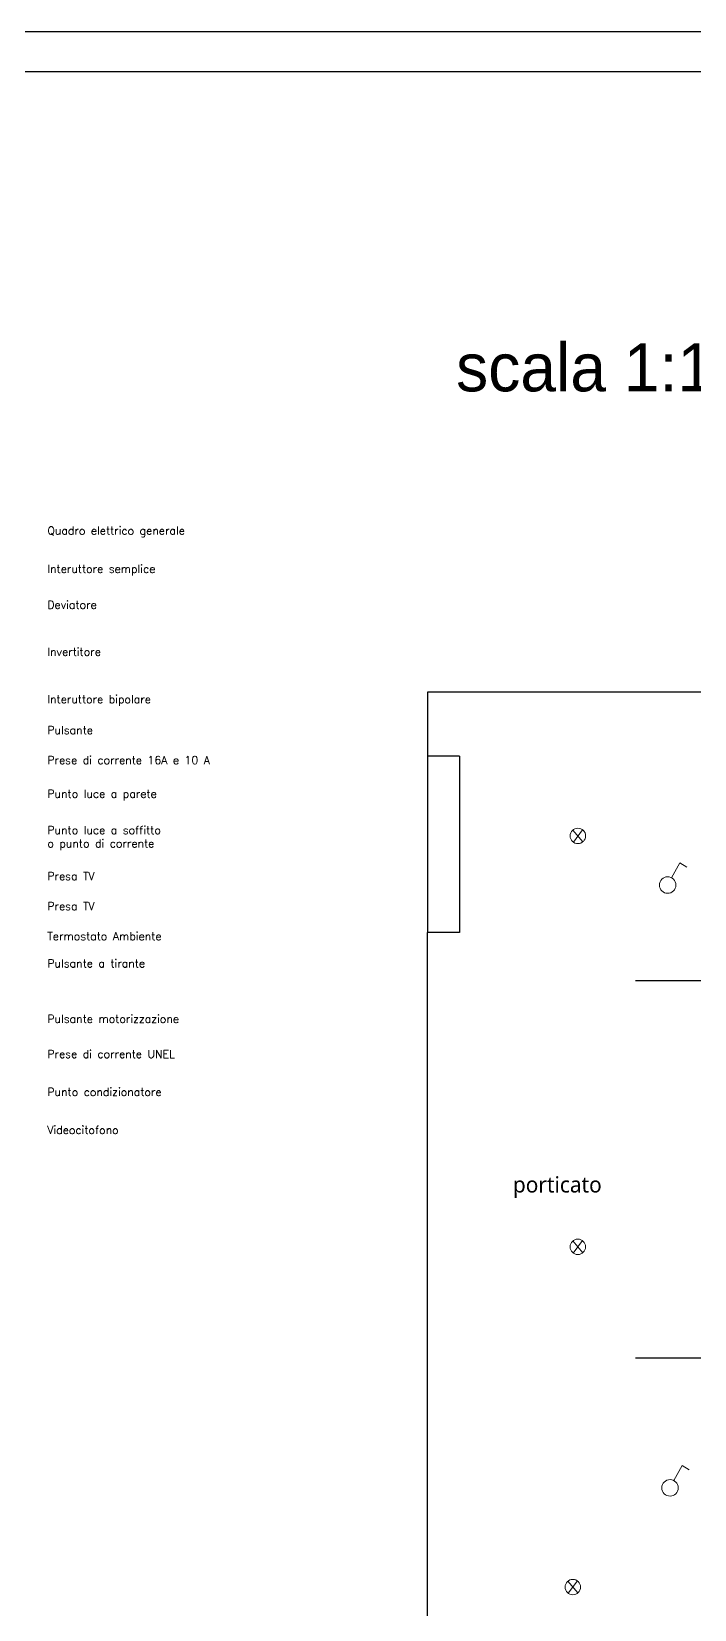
# Model space of a CAD drawing. Header units: millimetres. Extents: x 2622 to 2811, y 687 to 801.
# Drawn here: x 2646.36 to 2654.64, y 697.25 to 716.97 of the extents above; entities that cross this region are included whole.
import ezdxf

# ---------------------------------------------------------------- set-up
doc = ezdxf.new("R2010")
doc.units = ezdxf.units.MM
doc.layers.add('ARREDO', color=5, linetype='Continuous', lineweight=13)
for name, color, linetype in [('Muri', 3, 'Continuous'), ('Scritte', 2, 'Continuous'), ('Sottile', 5, 'Continuous'), ('TESTI', 2, 'Continuous')]:
    doc.layers.add(name, color=color, linetype=linetype)
doc.styles.add('ROMNANS', font='romans.shx')
doc.styles.add('STYLE2', font='l_10646.ttf')

msp = doc.modelspace()

# ---------------------------------------------------------------- linework, layer by layer
for p, q in [((2643.4563, 716.9671), (2670.9783, 716.9671)), ((2669.0001, 708.7087), (2651.3001, 708.7087)), ((2651.3001, 708.7087), (2651.3001, 707.9087)), ((2651.3001, 696.6621), (2651.3001, 705.7087))]:
    msp.add_line(p, q)
at = {"layer": 'ARREDO', "color": 240, "true_color": 0xed1f24}
for p, q in [((2653.2426, 706.8406), (2653.1178, 706.9875)), ((2653.1236, 706.836), (2653.2367, 706.9921)), ((2654.3477, 706.3922), (2654.453, 706.5781)), ((2654.453, 706.5781), (2654.5419, 706.5248)), ((2653.2419, 701.7044), (2653.1171, 701.8513)), ((2653.1229, 701.6998), (2653.2361, 701.8559)), ((2654.3776, 698.8581), (2654.4829, 699.0441)), ((2654.4829, 699.0441), (2654.5717, 698.9908)), ((2653.1793, 697.4525), (2653.0545, 697.5993)), ((2653.0603, 697.4479), (2653.1734, 697.6039))]:
    msp.add_line(p, q, dxfattribs=at)
for centre, radius in [((2653.1802, 706.9141), 0.0964), ((2654.3015, 706.2998), 0.1033), ((2653.1795, 701.7778), 0.0964), ((2654.3313, 698.7657), 0.1033), ((2653.1169, 697.5259), 0.0964)]:
    msp.add_circle(centre, radius, dxfattribs=at)
at = {"layer": 'Muri'}
for p, q in [((2643.4563, 716.4671), (2670.4783, 716.4671)), ((2651.3001, 707.9087), (2651.3001, 705.7087)), ((2651.7001, 707.9087), (2651.3001, 707.9087)), ((2651.7001, 707.9087), (2651.7001, 705.7087)), ((2651.7001, 705.7087), (2651.3001, 705.7087))]:
    msp.add_line(p, q, dxfattribs=at)
at = {"layer": 'Sottile'}
for p, q in [((2655.4001, 705.1046), (2653.9001, 705.1046)), ((2655.4001, 700.3878), (2653.9001, 700.3878))]:
    msp.add_line(p, q, dxfattribs=at)

# ---------------------------------------------------------------- texts
at = {"insert": (2652.9231, 702.5235), "char_height": 0.2, "width": 13.942352, "attachment_point": 5, "style": 'STYLE2'}
msp.add_mtext('porticato ', dxfattribs=at)
at = {"layer": 'Scritte', "char_height": 0.1, "width": 2.763134, "attachment_point": 1, "style": 'ROMNANS'}
for s, insert in [('Quadro elettrico generale', (2646.5525, 710.7793)), ('Interuttore semplice', (2646.5525, 710.3018)), ('Deviatore', (2646.5525, 709.853)), ('Invertitore', (2646.5525, 709.2661)), ('Interuttore bipolare ', (2646.5525, 708.6721)), ('Pulsante', (2646.5525, 708.2868)), ('Prese di corrente 16A e 10 A', (2646.5525, 707.9116)), ('Punto luce a parete', (2646.5525, 707.4907)), ('Punto luce a soffitto\\Po punto di corrente', (2646.5525, 707.0366)), ('Presa TV', (2646.5525, 706.4614)), ('Presa TV', (2646.5525, 706.0862)), ('Termostato Ambiente', (2646.5525, 705.711)), ('Pulsante a tirante', (2646.5525, 705.3712)), ('Pulsante motorizzazione ', (2646.5525, 704.6764)), ('Prese di corrente UNEL', (2646.5525, 704.238)), ('Punto condizionatore', (2646.5525, 703.7635)), ('Videocitofono', (2646.5525, 703.289))]:
    msp.add_mtext(s, dxfattribs=dict(at, insert=insert))
at = {"layer": 'TESTI', "insert": (2655.7624, 713.0702), "char_height": 0.6, "width": 22.307763, "attachment_point": 3, "style": 'STYLE2'}
msp.add_mtext('{\\fComic Sans MS|b0|i0|c0|p66;scala 1:100}', dxfattribs=at)

doc.saveas('drawing.dxf')
